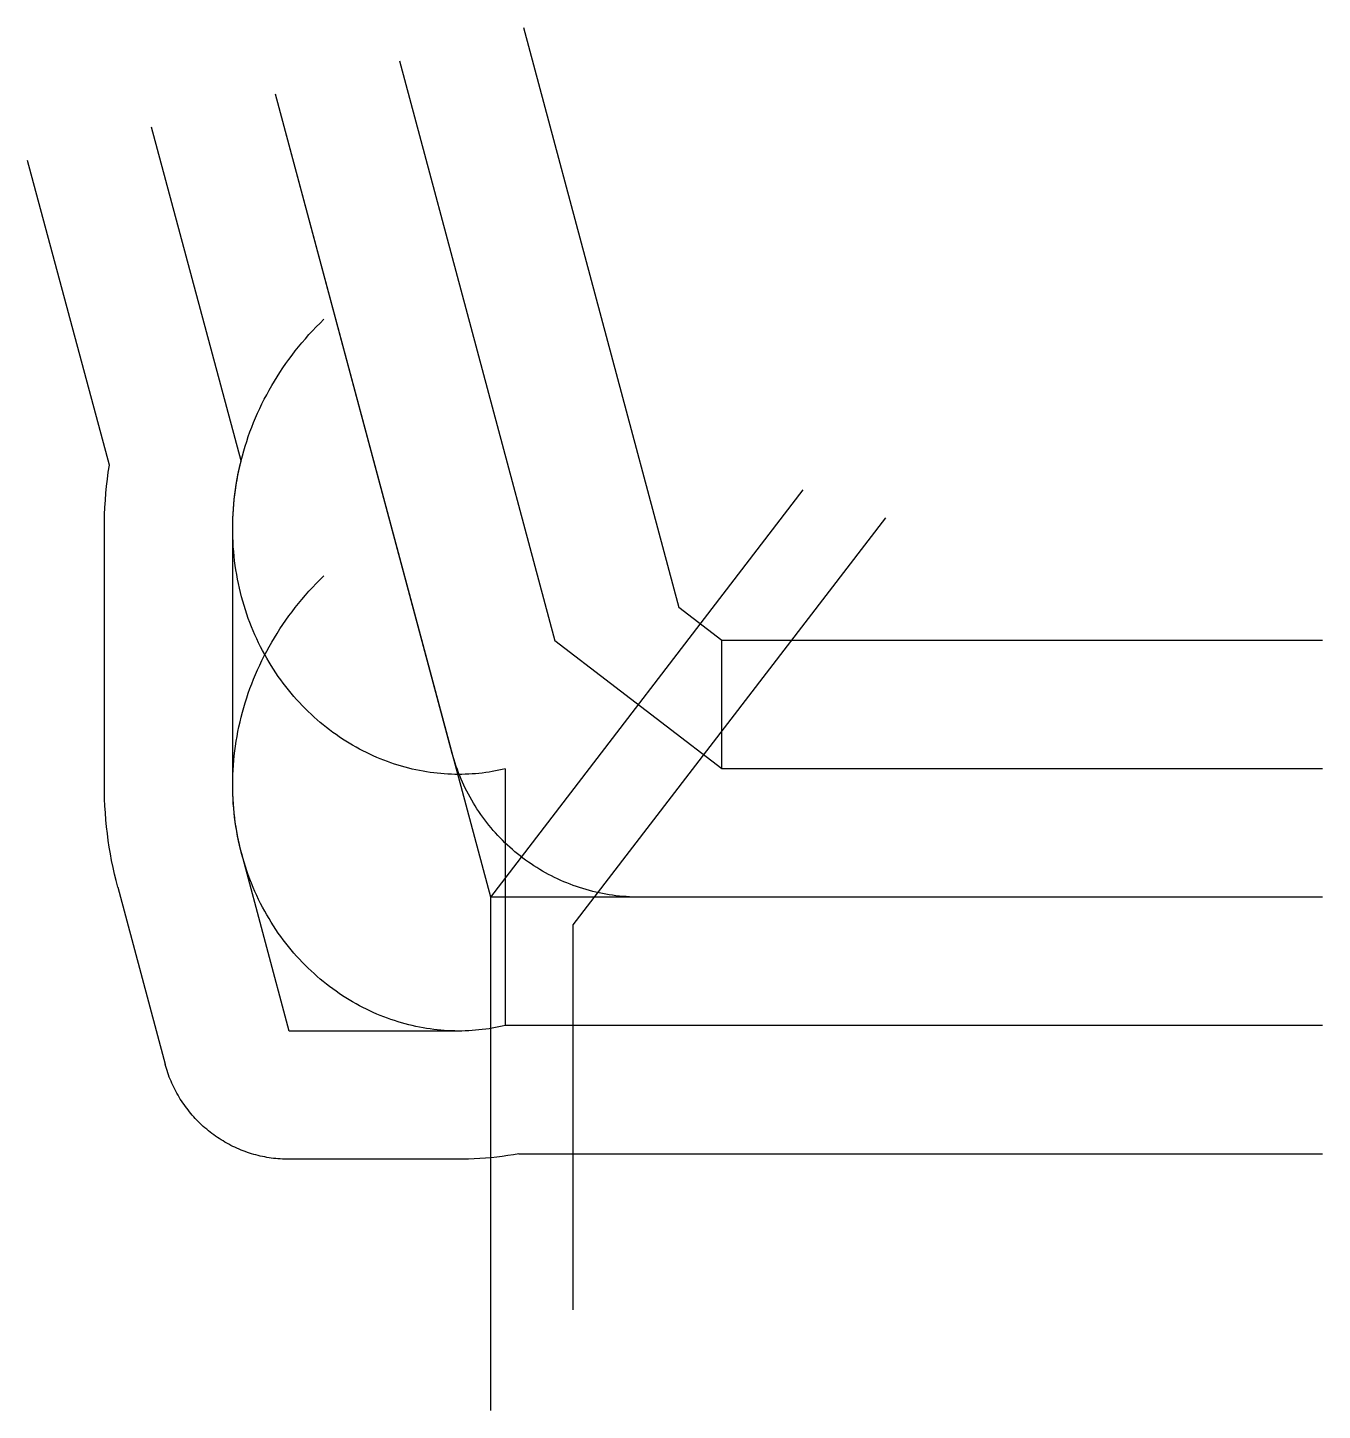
# Model space of a CAD drawing. Header units: metres. Extents: x -8355 to 15000, y -9260 to 15687.
import ezdxf

# ---------------------------------------------------------------- set-up
doc = ezdxf.new("R2010")
doc.units = ezdxf.units.M

msp = doc.modelspace()

# ---------------------------------------------------------------- linework, layer by layer
at = {"color": 1}
for p, q in [((590, 15687), (3394, 5223)), ((-1646, 15088), (1158, 4624)), ((0, 0), (-3882, 14489)), ((-4505, 7869), (-6118, 13890)), ((-6881, 7792), (-8355, 13291)), ((-6971, 2022), (-6971, 6652)), ((-4656, 2022), (-4656, 6652)), ((4166, 4630), (3394, 5223)), ((4166, 2315), (1158, 4624)), ((15000, 4630), (4166, 4630)), ((4166, 2315), (4166, 4630)), ((261, 2315), (261, -2315)), ((15000, 2315), (4166, 2315)), ((-3637, -2416), (-4493, 778)), ((-6729, 179), (-5874, -3015)), ((15000, 0), (0, 0)), ((-578, -2416), (-3637, -2416)), ((15000, -2315), (261, -2315)), ((-578, -4731), (-3637, -4731)), ((506, -4630), (15000, -4630))]:
    msp.add_line(p, q, dxfattribs=at)
for points in [[(15000, 0), (2684, 0), (2623, 1), (2562, 2), (2501, 5), (2440, 9), (2379, 13), (2319, 19), (2258, 26), (2197, 34), (2137, 43), (2077, 53), (2017, 64), (1957, 76), (1897, 90), (1838, 104), (1779, 119), (1720, 136), (1662, 153), (1603, 171), (1545, 191), (1488, 211), (1431, 232), (1374, 255), (1317, 278), (1261, 302), (1206, 328), (1151, 354), (1096, 381), (1042, 409), (988, 439), (935, 469), (883, 500), (831, 532), (779, 564), (728, 598), (678, 633), (628, 668), (579, 704), (531, 742), (483, 780), (436, 818), (389, 858), (344, 899), (299, 940), (254, 982), (211, 1025), (168, 1068), (126, 1112), (85, 1157), (44, 1203), (4, 1250), (-34, 1297), (-72, 1345), (-110, 1393), (-146, 1442), (-181, 1492), (-216, 1542), (-250, 1593), (-282, 1644), (-314, 1697), (-345, 1749), (-375, 1802), (-404, 1856), (-433, 1910), (-460, 1965), (-486, 2020), (-512, 2075), (-536, 2131), (-559, 2188), (-582, 2245), (-603, 2302), (-623, 2359), (-643, 2417), (-661, 2476), (-678, 2534), (-695, 2593), (-695, 2593), (-3882, 14489)], [(261, 2315), (204, 2301), (145, 2288), (87, 2277), (27, 2266), (-32, 2256), (-92, 2247), (-153, 2239), (-213, 2233), (-275, 2227), (-336, 2222), (-398, 2218), (-460, 2216), (-523, 2214), (-585, 2214), (-648, 2215), (-711, 2216), (-775, 2219), (-839, 2223), (-902, 2228), (-966, 2235), (-1030, 2242), (-1095, 2251), (-1159, 2261), (-1223, 2271), (-1288, 2284), (-1352, 2297), (-1417, 2311), (-1481, 2327), (-1545, 2344), (-1610, 2362), (-1674, 2381), (-1738, 2401), (-1802, 2423), (-1866, 2446), (-1930, 2470), (-1993, 2495), (-2057, 2521), (-2120, 2549), (-2183, 2578), (-2245, 2608), (-2307, 2639), (-2369, 2671), (-2431, 2705), (-2492, 2740), (-2553, 2776), (-2613, 2813), (-2673, 2851), (-2733, 2891), (-2792, 2931), (-2850, 2973), (-2908, 3016), (-2965, 3061), (-3022, 3106), (-3078, 3152), (-3134, 3200), (-3189, 3249), (-3243, 3299), (-3297, 3350), (-3349, 3402), (-3401, 3455), (-3453, 3510), (-3503, 3565), (-3553, 3621), (-3602, 3679), (-3650, 3738), (-3697, 3797), (-3744, 3858), (-3789, 3919), (-3833, 3982), (-3877, 4046), (-3919, 4110), (-3961, 4176), (-4001, 4242), (-4041, 4309), (-4079, 4378), (-4117, 4447), (-4153, 4517), (-4188, 4588), (-4222, 4659), (-4255, 4732), (-4287, 4805), (-4317, 4879), (-4346, 4954), (-4374, 5029), (-4401, 5106), (-4427, 5183), (-4451, 5260), (-4474, 5339), (-4496, 5418), (-4516, 5497), (-4535, 5577), (-4553, 5658), (-4569, 5739), (-4584, 5821), (-4598, 5904), (-4610, 5986), (-4621, 6070), (-4630, 6153), (-4638, 6237), (-4645, 6322), (-4650, 6407), (-4653, 6492), (-4655, 6577), (-4656, 6663), (-4655, 6749), (-4652, 6835), (-4648, 6922), (-4643, 7008), (-4636, 7095), (-4627, 7182), (-4617, 7269), (-4606, 7356), (-4592, 7443), (-4578, 7530), (-4561, 7617), (-4543, 7704), (-4524, 7791), (-4503, 7877), (-4480, 7964), (-4456, 8050), (-4430, 8137), (-4403, 8223), (-4374, 8309), (-4344, 8394), (-4312, 8480), (-4278, 8564), (-4243, 8649), (-4206, 8733), (-4167, 8817), (-4128, 8900), (-4086, 8983), (-4043, 9065), (-3998, 9147), (-3952, 9228), (-3904, 9309), (-3855, 9389), (-3804, 9468), (-3752, 9547), (-3698, 9625), (-3643, 9702), (-3586, 9778), (-3528, 9854), (-3468, 9928), (-3407, 10002), (-3344, 10075), (-3280, 10148), (-3215, 10219), (-3148, 10289), (-3080, 10358), (-3010, 10426), (-3010, 10426)], [(-6971, 6652), (-6970, 6779), (-6966, 6905), (-6961, 7032), (-6953, 7159), (-6943, 7286), (-6931, 7413), (-6916, 7540), (-6900, 7667), (-6881, 7792)], [(-4656, 6652), (-4655, 6738), (-4653, 6824), (-4649, 6911), (-4644, 6997), (-4637, 7084), (-4629, 7171), (-4619, 7258), (-4607, 7345), (-4594, 7432), (-4580, 7519), (-4563, 7606), (-4546, 7693), (-4527, 7780), (-4506, 7867), (-4505, 7869)], [(0, -9260), (0, 0), (5637, 7346)], [(7119, 6843), (1482, -503), (1482, -7448)], [(261, -2315), (204, -2329), (145, -2342), (87, -2353), (27, -2364), (-32, -2374), (-92, -2383), (-153, -2391), (-213, -2397), (-275, -2403), (-336, -2408), (-398, -2412), (-460, -2414), (-523, -2416), (-585, -2416), (-648, -2415), (-711, -2414), (-775, -2411), (-839, -2407), (-902, -2402), (-966, -2395), (-1030, -2388), (-1095, -2379), (-1159, -2369), (-1223, -2359), (-1288, -2346), (-1352, -2333), (-1417, -2319), (-1481, -2303), (-1545, -2286), (-1610, -2268), (-1674, -2249), (-1738, -2229), (-1802, -2207), (-1866, -2184), (-1930, -2160), (-1993, -2135), (-2057, -2109), (-2120, -2081), (-2183, -2052), (-2245, -2022), (-2307, -1991), (-2369, -1959), (-2431, -1925), (-2492, -1890), (-2553, -1854), (-2613, -1817), (-2673, -1779), (-2733, -1739), (-2792, -1699), (-2850, -1657), (-2908, -1614), (-2965, -1569), (-3022, -1524), (-3078, -1478), (-3134, -1430), (-3189, -1381), (-3243, -1331), (-3297, -1280), (-3349, -1228), (-3401, -1175), (-3453, -1120), (-3503, -1065), (-3553, -1009), (-3602, -951), (-3650, -892), (-3697, -833), (-3744, -772), (-3789, -711), (-3833, -648), (-3877, -584), (-3919, -520), (-3961, -454), (-4001, -388), (-4041, -321), (-4079, -252), (-4117, -183), (-4153, -113), (-4188, -42), (-4222, 29), (-4255, 102), (-4287, 175), (-4317, 249), (-4346, 324), (-4374, 399), (-4401, 476), (-4427, 553), (-4451, 630), (-4474, 709), (-4496, 788), (-4516, 867), (-4535, 947), (-4553, 1028), (-4569, 1109), (-4584, 1191), (-4598, 1274), (-4610, 1356), (-4621, 1440), (-4630, 1523), (-4638, 1607), (-4645, 1692), (-4650, 1777), (-4653, 1862), (-4655, 1947), (-4656, 2033), (-4655, 2119), (-4652, 2205), (-4648, 2292), (-4643, 2378), (-4636, 2465), (-4627, 2552), (-4617, 2639), (-4606, 2726), (-4592, 2813), (-4578, 2900), (-4561, 2987), (-4543, 3074), (-4524, 3161), (-4503, 3247), (-4480, 3334), (-4456, 3420), (-4430, 3507), (-4403, 3593), (-4374, 3679), (-4344, 3764), (-4312, 3850), (-4278, 3934), (-4243, 4019), (-4206, 4103), (-4167, 4187), (-4128, 4270), (-4086, 4353), (-4043, 4435), (-3998, 4517), (-3952, 4598), (-3904, 4679), (-3855, 4759), (-3804, 4838), (-3752, 4917), (-3698, 4995), (-3643, 5072), (-3586, 5148), (-3528, 5224), (-3468, 5298), (-3407, 5372), (-3344, 5445), (-3280, 5518), (-3215, 5589), (-3148, 5659), (-3080, 5728), (-3010, 5796), (-3010, 5796)], [(-6729, 179), (-6760, 297), (-6789, 417), (-6815, 537), (-6840, 658), (-6862, 779), (-6883, 901), (-6901, 1024), (-6917, 1147), (-6932, 1271), (-6943, 1395), (-6953, 1520), (-6961, 1645), (-6966, 1770), (-6970, 1896), (-6971, 2022)], [(-4493, 778), (-4514, 857), (-4533, 937), (-4551, 1018), (-4567, 1099), (-4583, 1181), (-4596, 1263), (-4609, 1346), (-4620, 1429), (-4629, 1513), (-4637, 1597), (-4644, 1681), (-4649, 1766), (-4653, 1851), (-4655, 1937), (-4656, 2022)], [(261, -2315), (204, -2329), (145, -2342), (87, -2353), (27, -2364), (-32, -2374), (-92, -2383), (-153, -2391), (-213, -2397), (-275, -2403), (-336, -2408), (-398, -2412), (-460, -2414), (-523, -2416), (-578, -2416)], [(-3637, -4731), (-3678, -4731), (-3718, -4730), (-3759, -4728), (-3799, -4725), (-3839, -4722), (-3879, -4718), (-3920, -4714), (-3960, -4709), (-4000, -4703), (-4039, -4696), (-4079, -4689), (-4119, -4681), (-4158, -4672), (-4197, -4662), (-4237, -4652), (-4276, -4641), (-4314, -4630), (-4353, -4618), (-4391, -4605), (-4429, -4591), (-4467, -4577), (-4505, -4563), (-4542, -4547), (-4579, -4531), (-4616, -4514), (-4652, -4497), (-4688, -4479), (-4724, -4460), (-4760, -4441), (-4795, -4421), (-4830, -4400), (-4864, -4379), (-4898, -4358), (-4932, -4335), (-4965, -4312), (-4998, -4289), (-5031, -4265), (-5063, -4240), (-5094, -4215), (-5125, -4189), (-5156, -4163), (-5186, -4136), (-5216, -4109), (-5246, -4081), (-5274, -4053), (-5303, -4024), (-5331, -3995), (-5358, -3965), (-5385, -3935), (-5411, -3904), (-5437, -3873), (-5462, -3841), (-5486, -3809), (-5510, -3777), (-5534, -3744), (-5557, -3711), (-5579, -3677), (-5601, -3643), (-5622, -3608), (-5642, -3574), (-5662, -3538), (-5681, -3503), (-5700, -3467), (-5718, -3431), (-5736, -3394), (-5752, -3358), (-5768, -3321), (-5784, -3283), (-5799, -3246), (-5813, -3208), (-5826, -3170), (-5839, -3131), (-5851, -3093), (-5863, -3054), (-5874, -3015)], [(506, -4630), (407, -4648), (308, -4664), (208, -4678), (107, -4691), (6, -4702), (-95, -4711), (-197, -4719), (-299, -4725), (-402, -4728), (-505, -4731), (-578, -4731)]]:
    msp.add_lwpolyline(points, dxfattribs=at)

doc.saveas('drawing.dxf')
